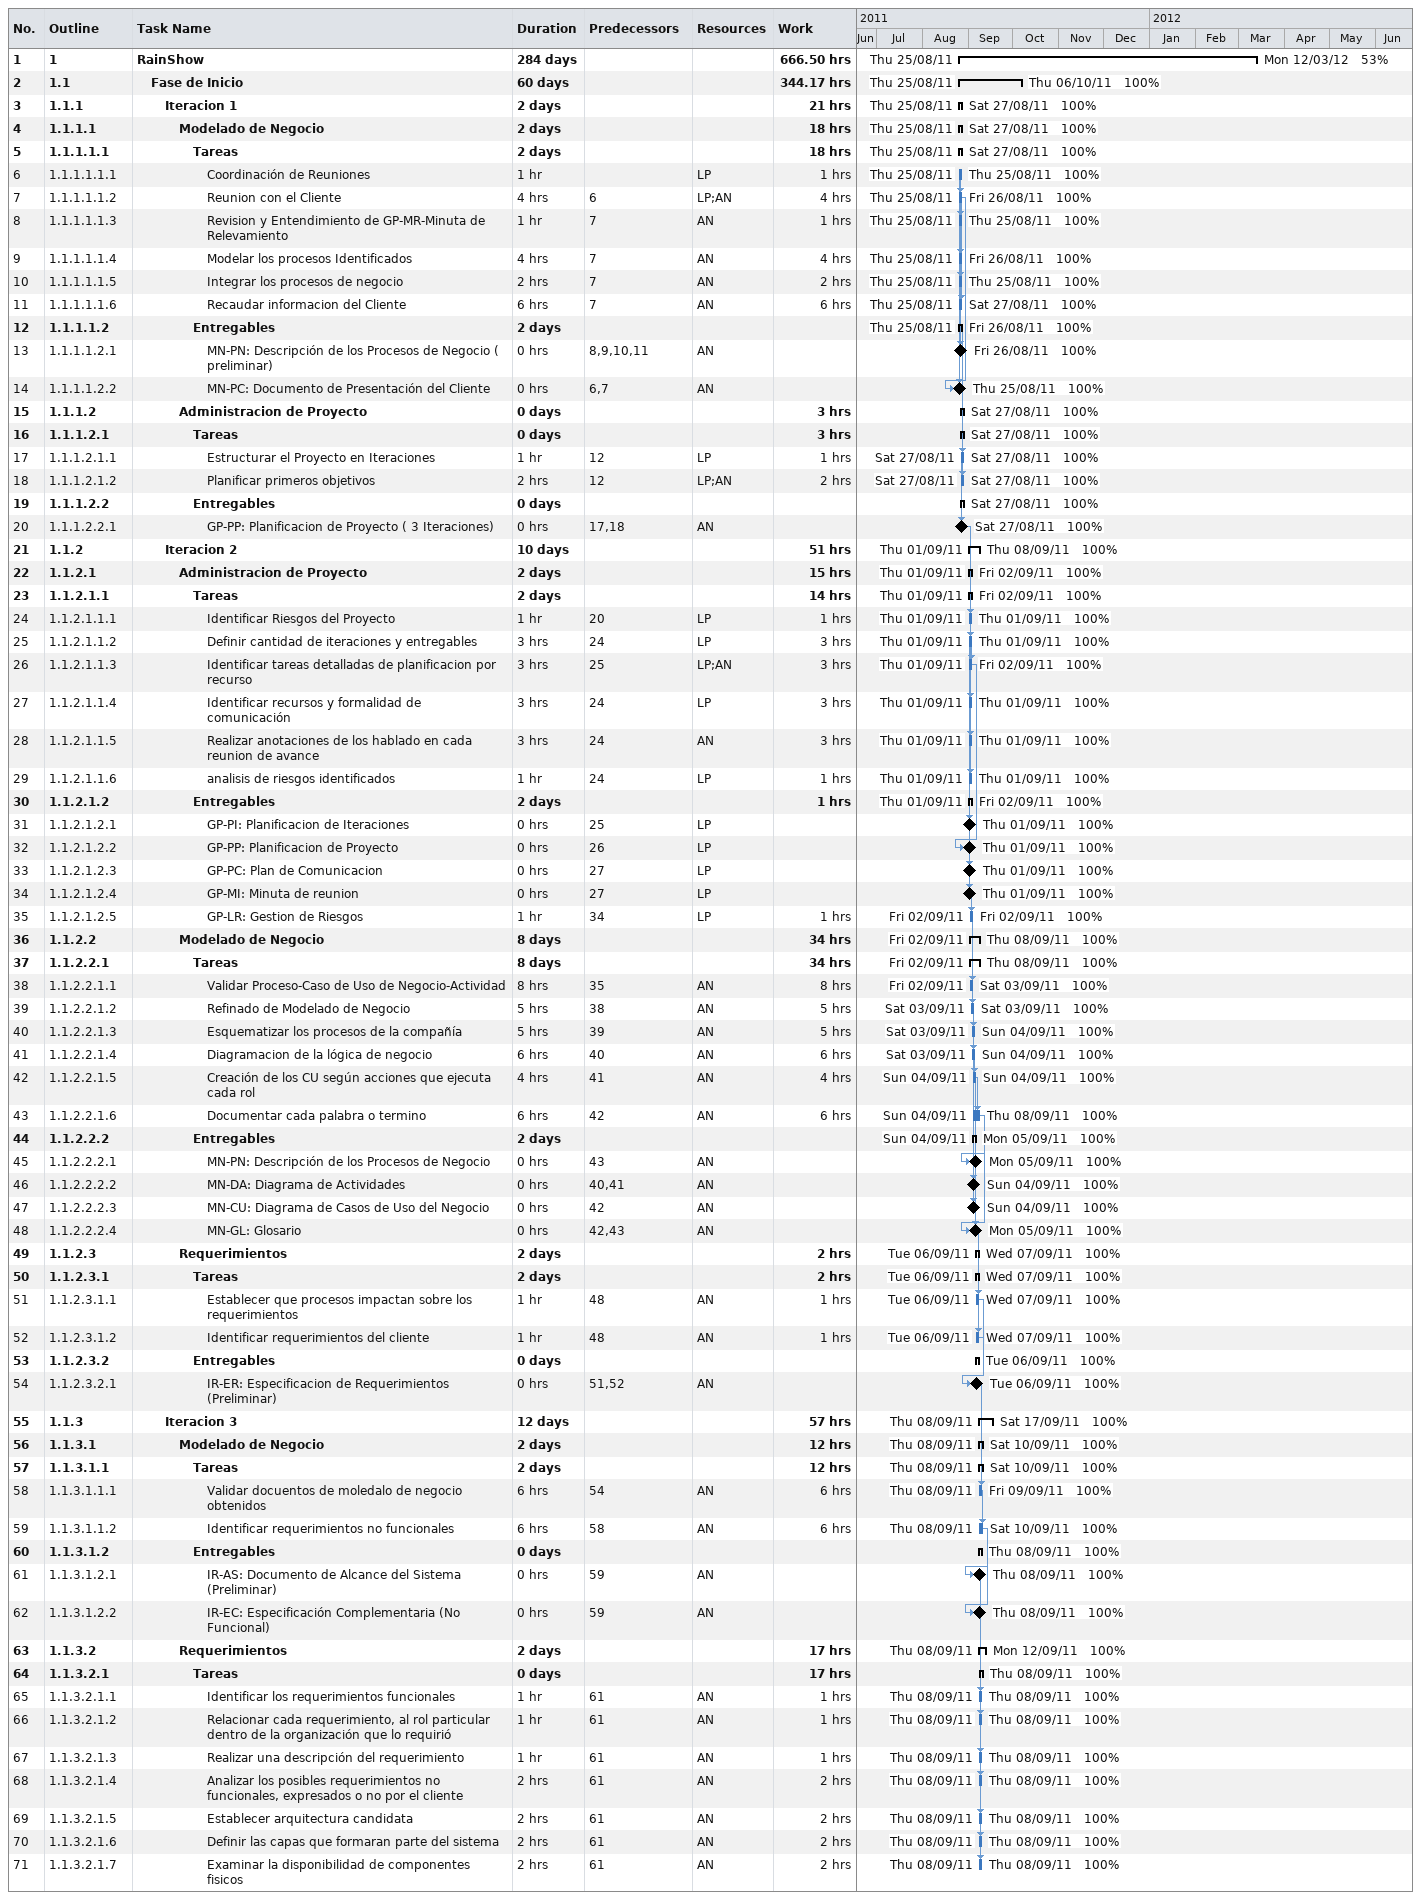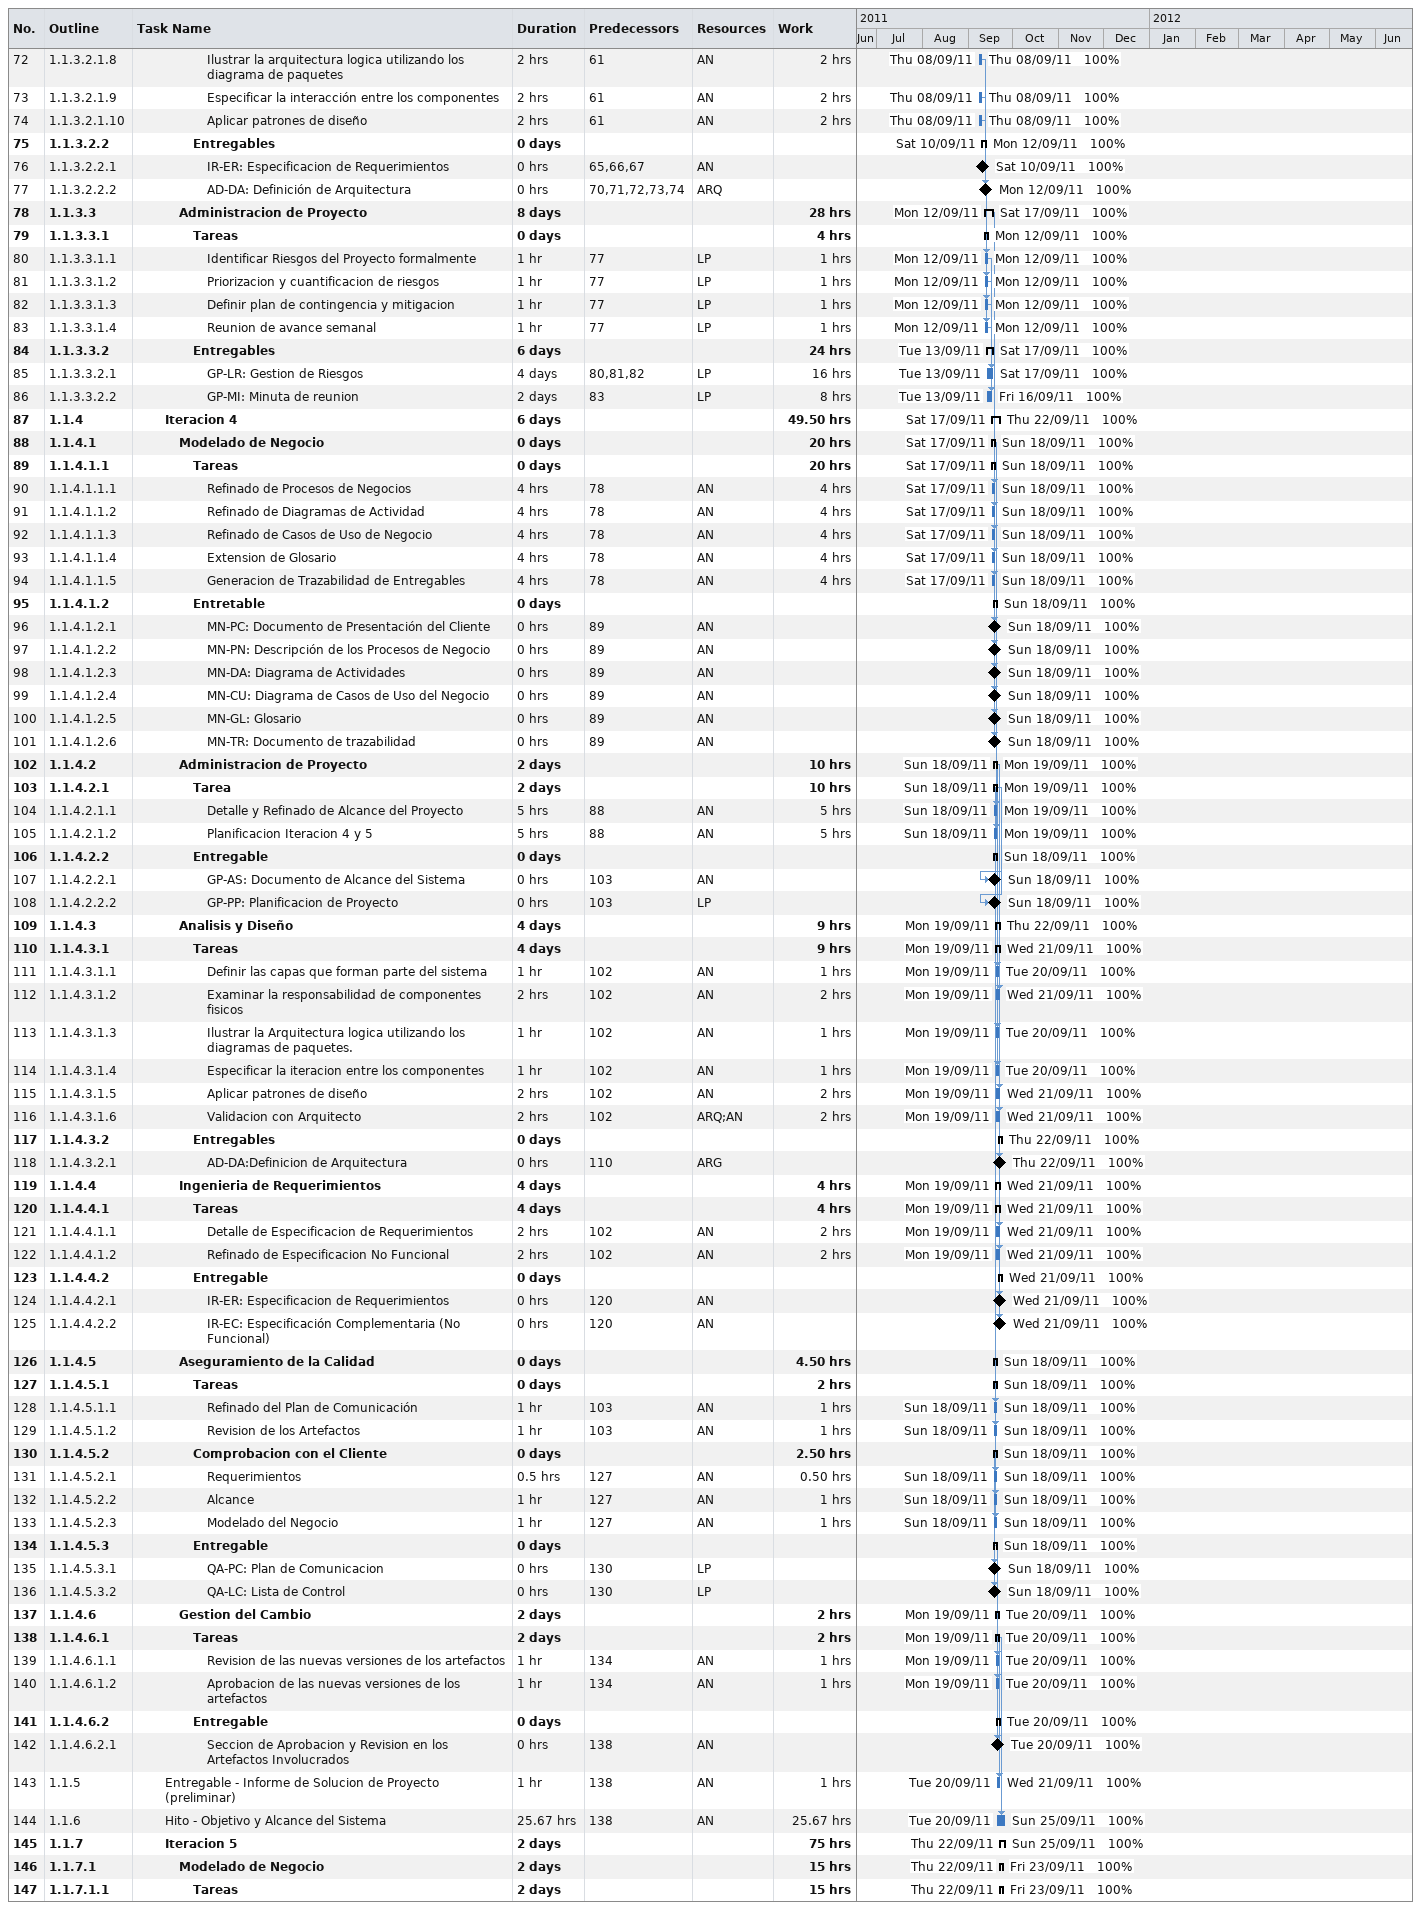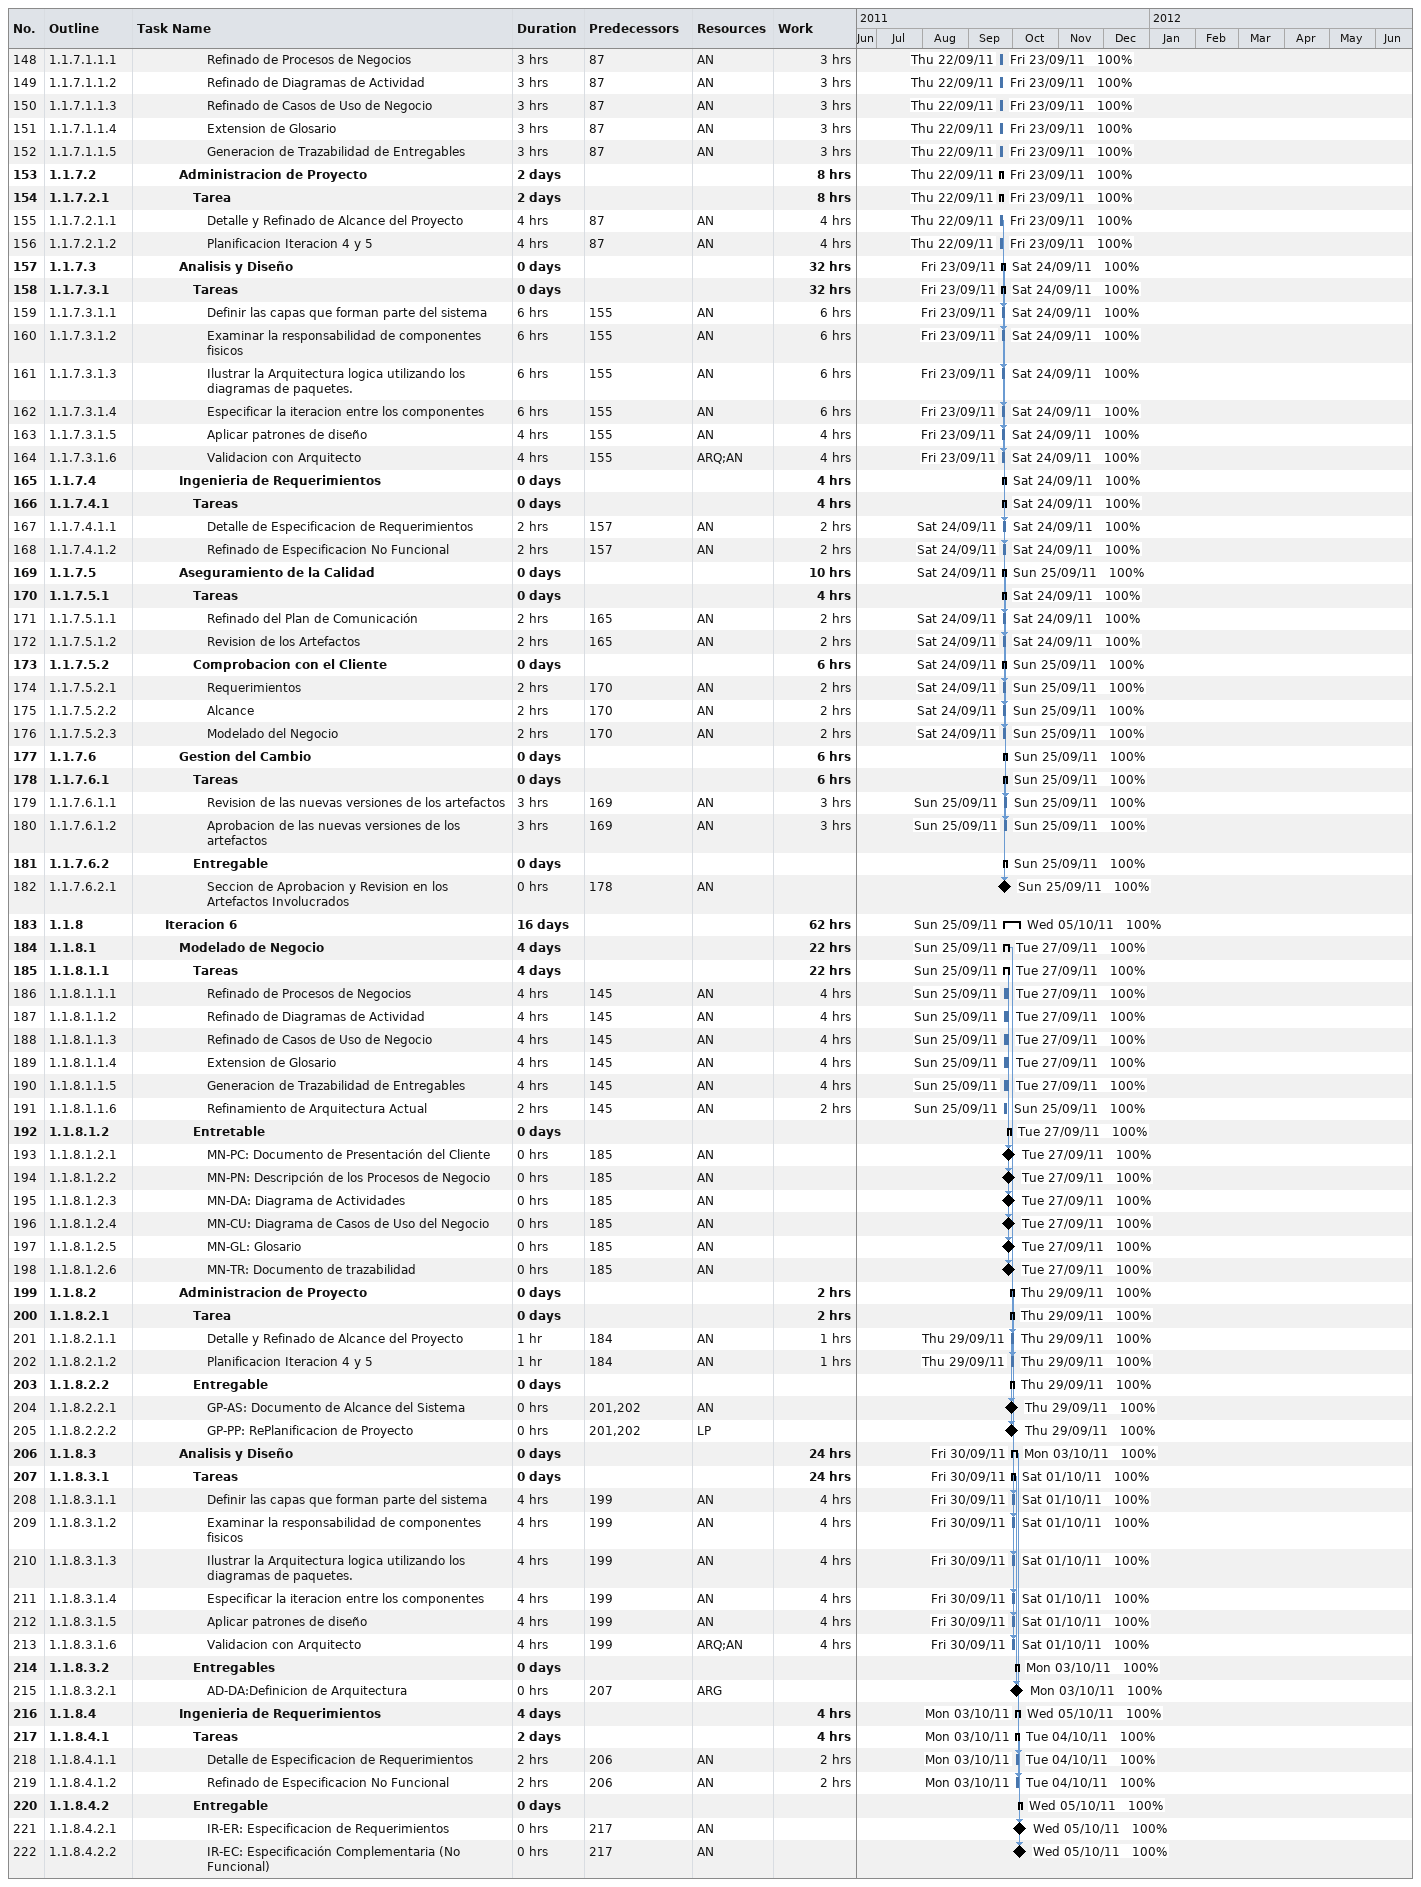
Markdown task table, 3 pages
| ID | WBS | Task | Duration | Start | Finish | Predecessors | Resources | % complete | Work (h) |
|---|---|---|---|---|---|---|---|---|---|
| 1 | 1 | **RainShow** | 284d | 2011-08-25 | 2012-03-12 |  |  | 53 | 666.50 |
| 2 | 1.1 | **Fase de Inicio** | 60d | 2011-08-25 | 2011-10-06 |  |  | 100 | 344.17 |
| 3 | 1.1.1 | **Iteracion 1** | 2d | 2011-08-25 | 2011-08-27 |  |  | 100 | 21 |
| 4 | 1.1.1.1 | **Modelado de Negocio** | 2d | 2011-08-25 | 2011-08-27 |  |  | 100 | 18 |
| 5 | 1.1.1.1.1 | **Tareas** | 2d | 2011-08-25 | 2011-08-27 |  |  | 100 | 18 |
| 6 | 1.1.1.1.1.1 | Coordinación de Reuniones | 1h | 2011-08-25 | 2011-08-25 |  | LP | 100 | 1 |
| 7 | 1.1.1.1.1.2 | Reunion con el Cliente | 4h | 2011-08-25 | 2011-08-26 | 6 | LP;AN | 100 | 4 |
| 8 | 1.1.1.1.1.3 | Revision y Entendimiento de GP-MR-Minuta de Relevamiento | 1h | 2011-08-25 | 2011-08-25 | 7 | AN | 100 | 1 |
| 9 | 1.1.1.1.1.4 | Modelar los procesos Identificados | 4h | 2011-08-25 | 2011-08-26 | 7 | AN | 100 | 4 |
| 10 | 1.1.1.1.1.5 | Integrar los procesos de negocio | 2h | 2011-08-25 | 2011-08-25 | 7 | AN | 100 | 2 |
| 11 | 1.1.1.1.1.6 | Recaudar informacion del Cliente | 6h | 2011-08-25 | 2011-08-27 | 7 | AN | 100 | 6 |
| 12 | 1.1.1.1.2 | **Entregables** | 2d | 2011-08-25 | 2011-08-26 |  |  | 100 |  |
| 13 | 1.1.1.1.2.1 | MN-PN: Descripción de los Procesos de Negocio ( preliminar) | 0h | 2011-08-26 | 2011-08-26 | 8, 9, 10, 11 | AN | 100 |  |
| 14 | 1.1.1.1.2.2 | MN-PC: Documento de Presentación del Cliente | 0h | 2011-08-25 | 2011-08-25 | 6, 7 | AN | 100 |  |
| 15 | 1.1.1.2 | **Administracion de Proyecto** | 0d | 2011-08-27 | 2011-08-27 |  |  | 100 | 3 |
| 16 | 1.1.1.2.1 | **Tareas** | 0d | 2011-08-27 | 2011-08-27 |  |  | 100 | 3 |
| 17 | 1.1.1.2.1.1 | Estructurar el Proyecto en Iteraciones | 1h | 2011-08-27 | 2011-08-27 | 12 | LP | 100 | 1 |
| 18 | 1.1.1.2.1.2 | Planificar primeros objetivos | 2h | 2011-08-27 | 2011-08-27 | 12 | LP;AN | 100 | 2 |
| 19 | 1.1.1.2.2 | **Entregables** | 0d | 2011-08-27 | 2011-08-27 |  |  | 100 |  |
| 20 | 1.1.1.2.2.1 | GP-PP: Planificacion de Proyecto ( 3 Iteraciones) | 0h | 2011-08-27 | 2011-08-27 | 17, 18 | AN | 100 |  |
| 21 | 1.1.2 | **Iteracion 2** | 10d | 2011-09-01 | 2011-09-08 |  |  | 100 | 51 |
| 22 | 1.1.2.1 | **Administracion de Proyecto** | 2d | 2011-09-01 | 2011-09-02 |  |  | 100 | 15 |
| 23 | 1.1.2.1.1 | **Tareas** | 2d | 2011-09-01 | 2011-09-02 |  |  | 100 | 14 |
| 24 | 1.1.2.1.1.1 | Identificar Riesgos del Proyecto | 1h | 2011-09-01 | 2011-09-01 | 20 | LP | 100 | 1 |
| 25 | 1.1.2.1.1.2 | Definir cantidad de iteraciones y entregables | 3h | 2011-09-01 | 2011-09-01 | 24 | LP | 100 | 3 |
| 26 | 1.1.2.1.1.3 | Identificar tareas detalladas de planificacion por recurso | 3h | 2011-09-01 | 2011-09-02 | 25 | LP;AN | 100 | 3 |
| 27 | 1.1.2.1.1.4 | Identificar recursos y formalidad de comunicación | 3h | 2011-09-01 | 2011-09-01 | 24 | LP | 100 | 3 |
| 28 | 1.1.2.1.1.5 | Realizar anotaciones de los hablado en cada reunion de avance | 3h | 2011-09-01 | 2011-09-01 | 24 | AN | 100 | 3 |
| 29 | 1.1.2.1.1.6 | analisis de riesgos identificados | 1h | 2011-09-01 | 2011-09-01 | 24 | LP | 100 | 1 |
| 30 | 1.1.2.1.2 | **Entregables** | 2d | 2011-09-01 | 2011-09-02 |  |  | 100 | 1 |
| 31 | 1.1.2.1.2.1 | GP-PI: Planificacion de Iteraciones | 0h | 2011-09-01 | 2011-09-01 | 25 | LP | 100 |  |
| 32 | 1.1.2.1.2.2 | GP-PP: Planificacion de Proyecto | 0h | 2011-09-01 | 2011-09-01 | 26 | LP | 100 |  |
| 33 | 1.1.2.1.2.3 | GP-PC: Plan de Comunicacion | 0h | 2011-09-01 | 2011-09-01 | 27 | LP | 100 |  |
| 34 | 1.1.2.1.2.4 | GP-MI: Minuta de reunion | 0h | 2011-09-01 | 2011-09-01 | 27 | LP | 100 |  |
| 35 | 1.1.2.1.2.5 | GP-LR: Gestion de Riesgos | 1h | 2011-09-02 | 2011-09-02 | 34 | LP | 100 | 1 |
| 36 | 1.1.2.2 | **Modelado de Negocio** | 8d | 2011-09-02 | 2011-09-08 |  |  | 100 | 34 |
| 37 | 1.1.2.2.1 | **Tareas** | 8d | 2011-09-02 | 2011-09-08 |  |  | 100 | 34 |
| 38 | 1.1.2.2.1.1 | Validar Proceso-Caso de Uso de Negocio-Actividad | 8h | 2011-09-02 | 2011-09-03 | 35 | AN | 100 | 8 |
| 39 | 1.1.2.2.1.2 | Refinado de Modelado de Negocio | 5h | 2011-09-03 | 2011-09-03 | 38 | AN | 100 | 5 |
| 40 | 1.1.2.2.1.3 | Esquematizar los procesos de la compañía | 5h | 2011-09-03 | 2011-09-04 | 39 | AN | 100 | 5 |
| 41 | 1.1.2.2.1.4 | Diagramacion de la lógica de negocio | 6h | 2011-09-03 | 2011-09-04 | 40 | AN | 100 | 6 |
| 42 | 1.1.2.2.1.5 | Creación de los CU según acciones que ejecuta cada rol | 4h | 2011-09-04 | 2011-09-04 | 41 | AN | 100 | 4 |
| 43 | 1.1.2.2.1.6 | Documentar cada palabra o termino | 6h | 2011-09-04 | 2011-09-08 | 42 | AN | 100 | 6 |
| 44 | 1.1.2.2.2 | **Entregables** | 2d | 2011-09-04 | 2011-09-05 |  |  | 100 |  |
| 45 | 1.1.2.2.2.1 | MN-PN: Descripción de los Procesos de Negocio | 0h | 2011-09-05 | 2011-09-05 | 43 | AN | 100 |  |
| 46 | 1.1.2.2.2.2 | MN-DA: Diagrama de Actividades | 0h | 2011-09-04 | 2011-09-04 | 40, 41 | AN | 100 |  |
| 47 | 1.1.2.2.2.3 | MN-CU: Diagrama de Casos de Uso del Negocio | 0h | 2011-09-04 | 2011-09-04 | 42 | AN | 100 |  |
| 48 | 1.1.2.2.2.4 | MN-GL: Glosario | 0h | 2011-09-05 | 2011-09-05 | 42, 43 | AN | 100 |  |
| 49 | 1.1.2.3 | **Requerimientos** | 2d | 2011-09-06 | 2011-09-07 |  |  | 100 | 2 |
| 50 | 1.1.2.3.1 | **Tareas** | 2d | 2011-09-06 | 2011-09-07 |  |  | 100 | 2 |
| 51 | 1.1.2.3.1.1 | Establecer que procesos impactan sobre los requerimientos | 1h | 2011-09-06 | 2011-09-07 | 48 | AN | 100 | 1 |
| 52 | 1.1.2.3.1.2 | Identificar requerimientos del cliente | 1h | 2011-09-06 | 2011-09-07 | 48 | AN | 100 | 1 |
| 53 | 1.1.2.3.2 | **Entregables** | 0d | 2011-09-06 | 2011-09-06 |  |  | 100 |  |
| 54 | 1.1.2.3.2.1 | IR-ER: Especificacion de Requerimientos (Preliminar) | 0h | 2011-09-06 | 2011-09-06 | 51, 52 | AN | 100 |  |
| 55 | 1.1.3 | **Iteracion 3** | 12d | 2011-09-08 | 2011-09-17 |  |  | 100 | 57 |
| 56 | 1.1.3.1 | **Modelado de Negocio** | 2d | 2011-09-08 | 2011-09-10 |  |  | 100 | 12 |
| 57 | 1.1.3.1.1 | **Tareas** | 2d | 2011-09-08 | 2011-09-10 |  |  | 100 | 12 |
| 58 | 1.1.3.1.1.1 | Validar docuentos de moledalo de negocio obtenidos | 6h | 2011-09-08 | 2011-09-09 | 54 | AN | 100 | 6 |
| 59 | 1.1.3.1.1.2 | Identificar requerimientos no funcionales | 6h | 2011-09-08 | 2011-09-10 | 58 | AN | 100 | 6 |
| 60 | 1.1.3.1.2 | **Entregables** | 0d | 2011-09-08 | 2011-09-08 |  |  | 100 |  |
| 61 | 1.1.3.1.2.1 | IR-AS: Documento de Alcance del Sistema (Preliminar) | 0h | 2011-09-08 | 2011-09-08 | 59 | AN | 100 |  |
| 62 | 1.1.3.1.2.2 | IR-EC: Especificación Complementaria (No Funcional) | 0h | 2011-09-08 | 2011-09-08 | 59 | AN | 100 |  |
| 63 | 1.1.3.2 | **Requerimientos** | 2d | 2011-09-08 | 2011-09-12 |  |  | 100 | 17 |
| 64 | 1.1.3.2.1 | **Tareas** | 0d | 2011-09-08 | 2011-09-08 |  |  | 100 | 17 |
| 65 | 1.1.3.2.1.1 | Identificar los requerimientos funcionales | 1h | 2011-09-08 | 2011-09-08 | 61 | AN | 100 | 1 |
| 66 | 1.1.3.2.1.2 | Relacionar cada requerimiento, al rol particular dentro de la organización que lo requirió | 1h | 2011-09-08 | 2011-09-08 | 61 | AN | 100 | 1 |
| 67 | 1.1.3.2.1.3 | Realizar una descripción del requerimiento | 1h | 2011-09-08 | 2011-09-08 | 61 | AN | 100 | 1 |
| 68 | 1.1.3.2.1.4 | Analizar los posibles requerimientos no funcionales, expresados o no por el cliente | 2h | 2011-09-08 | 2011-09-08 | 61 | AN | 100 | 2 |
| 69 | 1.1.3.2.1.5 | Establecer arquitectura candidata | 2h | 2011-09-08 | 2011-09-08 | 61 | AN | 100 | 2 |
| 70 | 1.1.3.2.1.6 | Definir las capas que formaran parte del sistema | 2h | 2011-09-08 | 2011-09-08 | 61 | AN | 100 | 2 |
| 71 | 1.1.3.2.1.7 | Examinar la disponibilidad de componentes fisicos | 2h | 2011-09-08 | 2011-09-08 | 61 | AN | 100 | 2 |
| 72 | 1.1.3.2.1.8 | Ilustrar la arquitectura logica utilizando los diagrama de paquetes | 2h | 2011-09-08 | 2011-09-08 | 61 | AN | 100 | 2 |
| 73 | 1.1.3.2.1.9 | Especificar la interacción entre los componentes | 2h | 2011-09-08 | 2011-09-08 | 61 | AN | 100 | 2 |
| 74 | 1.1.3.2.1.10 | Aplicar patrones de diseño | 2h | 2011-09-08 | 2011-09-08 | 61 | AN | 100 | 2 |
| 75 | 1.1.3.2.2 | **Entregables** | 0d | 2011-09-10 | 2011-09-12 |  |  | 100 |  |
| 76 | 1.1.3.2.2.1 | IR-ER: Especificacion de Requerimientos | 0h | 2011-09-10 | 2011-09-10 | 65, 66, 67 | AN | 100 |  |
| 77 | 1.1.3.2.2.2 | AD-DA: Definición de Arquitectura | 0h | 2011-09-12 | 2011-09-12 | 70, 71, 72, 73, 74 | ARQ | 100 |  |
| 78 | 1.1.3.3 | **Administracion de Proyecto** | 8d | 2011-09-12 | 2011-09-17 |  |  | 100 | 28 |
| 79 | 1.1.3.3.1 | **Tareas** | 0d | 2011-09-12 | 2011-09-12 |  |  | 100 | 4 |
| 80 | 1.1.3.3.1.1 | Identificar Riesgos del Proyecto formalmente | 1h | 2011-09-12 | 2011-09-12 | 77 | LP | 100 | 1 |
| 81 | 1.1.3.3.1.2 | Priorizacion y cuantificacion de riesgos | 1h | 2011-09-12 | 2011-09-12 | 77 | LP | 100 | 1 |
| 82 | 1.1.3.3.1.3 | Definir plan de contingencia y mitigacion | 1h | 2011-09-12 | 2011-09-12 | 77 | LP | 100 | 1 |
| 83 | 1.1.3.3.1.4 | Reunion de avance semanal | 1h | 2011-09-12 | 2011-09-12 | 77 | LP | 100 | 1 |
| 84 | 1.1.3.3.2 | **Entregables** | 6d | 2011-09-13 | 2011-09-17 |  |  | 100 | 24 |
| 85 | 1.1.3.3.2.1 | GP-LR: Gestion de Riesgos | 4d | 2011-09-13 | 2011-09-17 | 80, 81, 82 | LP | 100 | 16 |
| 86 | 1.1.3.3.2.2 | GP-MI: Minuta de reunion | 2d | 2011-09-13 | 2011-09-16 | 83 | LP | 100 | 8 |
| 87 | 1.1.4 | **Iteracion 4** | 6d | 2011-09-17 | 2011-09-22 |  |  | 100 | 49.50 |
| 88 | 1.1.4.1 | **Modelado de Negocio** | 0d | 2011-09-17 | 2011-09-18 |  |  | 100 | 20 |
| 89 | 1.1.4.1.1 | **Tareas** | 0d | 2011-09-17 | 2011-09-18 |  |  | 100 | 20 |
| 90 | 1.1.4.1.1.1 | Refinado de Procesos de Negocios | 4h | 2011-09-17 | 2011-09-18 | 78 | AN | 100 | 4 |
| 91 | 1.1.4.1.1.2 | Refinado de Diagramas de Actividad | 4h | 2011-09-17 | 2011-09-18 | 78 | AN | 100 | 4 |
| 92 | 1.1.4.1.1.3 | Refinado de Casos de Uso de Negocio | 4h | 2011-09-17 | 2011-09-18 | 78 | AN | 100 | 4 |
| 93 | 1.1.4.1.1.4 | Extension de Glosario | 4h | 2011-09-17 | 2011-09-18 | 78 | AN | 100 | 4 |
| 94 | 1.1.4.1.1.5 | Generacion de Trazabilidad de Entregables | 4h | 2011-09-17 | 2011-09-18 | 78 | AN | 100 | 4 |
| 95 | 1.1.4.1.2 | **Entretable** | 0d | 2011-09-18 | 2011-09-18 |  |  | 100 |  |
| 96 | 1.1.4.1.2.1 | MN-PC: Documento de Presentación del Cliente | 0h | 2011-09-18 | 2011-09-18 | 89 | AN | 100 |  |
| 97 | 1.1.4.1.2.2 | MN-PN: Descripción de los Procesos de Negocio | 0h | 2011-09-18 | 2011-09-18 | 89 | AN | 100 |  |
| 98 | 1.1.4.1.2.3 | MN-DA: Diagrama de Actividades | 0h | 2011-09-18 | 2011-09-18 | 89 | AN | 100 |  |
| 99 | 1.1.4.1.2.4 | MN-CU: Diagrama de Casos de Uso del Negocio | 0h | 2011-09-18 | 2011-09-18 | 89 | AN | 100 |  |
| 100 | 1.1.4.1.2.5 | MN-GL: Glosario | 0h | 2011-09-18 | 2011-09-18 | 89 | AN | 100 |  |
| 101 | 1.1.4.1.2.6 | MN-TR: Documento de trazabilidad | 0h | 2011-09-18 | 2011-09-18 | 89 | AN | 100 |  |
| 102 | 1.1.4.2 | **Administracion de Proyecto** | 2d | 2011-09-18 | 2011-09-19 |  |  | 100 | 10 |
| 103 | 1.1.4.2.1 | **Tarea** | 2d | 2011-09-18 | 2011-09-19 |  |  | 100 | 10 |
| 104 | 1.1.4.2.1.1 | Detalle y Refinado de Alcance del Proyecto | 5h | 2011-09-18 | 2011-09-19 | 88 | AN | 100 | 5 |
| 105 | 1.1.4.2.1.2 | Planificacion Iteracion 4 y 5 | 5h | 2011-09-18 | 2011-09-19 | 88 | AN | 100 | 5 |
| 106 | 1.1.4.2.2 | **Entregable** | 0d | 2011-09-18 | 2011-09-18 |  |  | 100 |  |
| 107 | 1.1.4.2.2.1 | GP-AS: Documento de Alcance del Sistema | 0h | 2011-09-18 | 2011-09-18 | 103 | AN | 100 |  |
| 108 | 1.1.4.2.2.2 | GP-PP: Planificacion de Proyecto | 0h | 2011-09-18 | 2011-09-18 | 103 | LP | 100 |  |
| 109 | 1.1.4.3 | **Analisis y Diseño** | 4d | 2011-09-19 | 2011-09-22 |  |  | 100 | 9 |
| 110 | 1.1.4.3.1 | **Tareas** | 4d | 2011-09-19 | 2011-09-21 |  |  | 100 | 9 |
| 111 | 1.1.4.3.1.1 | Definir las capas que forman parte del sistema | 1h | 2011-09-19 | 2011-09-20 | 102 | AN | 100 | 1 |
| 112 | 1.1.4.3.1.2 | Examinar la responsabilidad de componentes fisicos | 2h | 2011-09-19 | 2011-09-21 | 102 | AN | 100 | 2 |
| 113 | 1.1.4.3.1.3 | Ilustrar la Arquitectura logica utilizando los diagramas de paquetes. | 1h | 2011-09-19 | 2011-09-20 | 102 | AN | 100 | 1 |
| 114 | 1.1.4.3.1.4 | Especificar la iteracion entre los componentes | 1h | 2011-09-19 | 2011-09-20 | 102 | AN | 100 | 1 |
| 115 | 1.1.4.3.1.5 | Aplicar patrones de diseño | 2h | 2011-09-19 | 2011-09-21 | 102 | AN | 100 | 2 |
| 116 | 1.1.4.3.1.6 | Validacion con Arquitecto | 2h | 2011-09-19 | 2011-09-21 | 102 | ARQ;AN | 100 | 2 |
| 117 | 1.1.4.3.2 | **Entregables** | 0d | 2011-09-22 | 2011-09-22 |  |  | 100 |  |
| 118 | 1.1.4.3.2.1 | AD-DA:Definicion de Arquitectura | 0h | 2011-09-22 | 2011-09-22 | 110 | ARG | 100 |  |
| 119 | 1.1.4.4 | **Ingenieria de Requerimientos** | 4d | 2011-09-19 | 2011-09-21 |  |  | 100 | 4 |
| 120 | 1.1.4.4.1 | **Tareas** | 4d | 2011-09-19 | 2011-09-21 |  |  | 100 | 4 |
| 121 | 1.1.4.4.1.1 | Detalle de Especificacion de Requerimientos | 2h | 2011-09-19 | 2011-09-21 | 102 | AN | 100 | 2 |
| 122 | 1.1.4.4.1.2 | Refinado de Especificacion No Funcional | 2h | 2011-09-19 | 2011-09-21 | 102 | AN | 100 | 2 |
| 123 | 1.1.4.4.2 | **Entregable** | 0d | 2011-09-21 | 2011-09-21 |  |  | 100 |  |
| 124 | 1.1.4.4.2.1 | IR-ER: Especificacion de Requerimientos | 0h | 2011-09-21 | 2011-09-21 | 120 | AN | 100 |  |
| 125 | 1.1.4.4.2.2 | IR-EC: Especificación Complementaria (No Funcional) | 0h | 2011-09-21 | 2011-09-21 | 120 | AN | 100 |  |
| 126 | 1.1.4.5 | **Aseguramiento de la Calidad** | 0d | 2011-09-18 | 2011-09-18 |  |  | 100 | 4.50 |
| 127 | 1.1.4.5.1 | **Tareas** | 0d | 2011-09-18 | 2011-09-18 |  |  | 100 | 2 |
| 128 | 1.1.4.5.1.1 | Refinado del Plan de Comunicación | 1h | 2011-09-18 | 2011-09-18 | 103 | AN | 100 | 1 |
| 129 | 1.1.4.5.1.2 | Revision de los Artefactos | 1h | 2011-09-18 | 2011-09-18 | 103 | AN | 100 | 1 |
| 130 | 1.1.4.5.2 | **Comprobacion con el Cliente** | 0d | 2011-09-18 | 2011-09-18 |  |  | 100 | 2.50 |
| 131 | 1.1.4.5.2.1 | Requerimientos | 0.5h | 2011-09-18 | 2011-09-18 | 127 | AN | 100 | 0.50 |
| 132 | 1.1.4.5.2.2 | Alcance | 1h | 2011-09-18 | 2011-09-18 | 127 | AN | 100 | 1 |
| 133 | 1.1.4.5.2.3 | Modelado del Negocio | 1h | 2011-09-18 | 2011-09-18 | 127 | AN | 100 | 1 |
| 134 | 1.1.4.5.3 | **Entregable** | 0d | 2011-09-18 | 2011-09-18 |  |  | 100 |  |
| 135 | 1.1.4.5.3.1 | QA-PC: Plan de Comunicacion | 0h | 2011-09-18 | 2011-09-18 | 130 | LP | 100 |  |
| 136 | 1.1.4.5.3.2 | QA-LC: Lista de Control | 0h | 2011-09-18 | 2011-09-18 | 130 | LP | 100 |  |
| 137 | 1.1.4.6 | **Gestion del Cambio** | 2d | 2011-09-19 | 2011-09-20 |  |  | 100 | 2 |
| 138 | 1.1.4.6.1 | **Tareas** | 2d | 2011-09-19 | 2011-09-20 |  |  | 100 | 2 |
| 139 | 1.1.4.6.1.1 | Revision de las nuevas versiones de los artefactos | 1h | 2011-09-19 | 2011-09-20 | 134 | AN | 100 | 1 |
| 140 | 1.1.4.6.1.2 | Aprobacion de las nuevas versiones de los artefactos | 1h | 2011-09-19 | 2011-09-20 | 134 | AN | 100 | 1 |
| 141 | 1.1.4.6.2 | **Entregable** | 0d | 2011-09-20 | 2011-09-20 |  |  | 100 |  |
| 142 | 1.1.4.6.2.1 | Seccion de Aprobacion y Revision en los Artefactos Involucrados | 0h | 2011-09-20 | 2011-09-20 | 138 | AN | 100 |  |
| 143 | 1.1.5 | Entregable - Informe de Solucion de Proyecto (preliminar) | 1h | 2011-09-20 | 2011-09-21 | 138 | AN | 100 | 1 |
| 144 | 1.1.6 | Hito - Objetivo y Alcance del Sistema | 25.67h | 2011-09-20 | 2011-09-25 | 138 | AN | 100 | 25.67 |
| 145 | 1.1.7 | **Iteracion 5** | 2d | 2011-09-22 | 2011-09-25 |  |  | 100 | 75 |
| 146 | 1.1.7.1 | **Modelado de Negocio** | 2d | 2011-09-22 | 2011-09-23 |  |  | 100 | 15 |
| 147 | 1.1.7.1.1 | **Tareas** | 2d | 2011-09-22 | 2011-09-23 |  |  | 100 | 15 |
| 148 | 1.1.7.1.1.1 | Refinado de Procesos de Negocios | 3h | 2011-09-22 | 2011-09-23 | 87 | AN | 100 | 3 |
| 149 | 1.1.7.1.1.2 | Refinado de Diagramas de Actividad | 3h | 2011-09-22 | 2011-09-23 | 87 | AN | 100 | 3 |
| 150 | 1.1.7.1.1.3 | Refinado de Casos de Uso de Negocio | 3h | 2011-09-22 | 2011-09-23 | 87 | AN | 100 | 3 |
| 151 | 1.1.7.1.1.4 | Extension de Glosario | 3h | 2011-09-22 | 2011-09-23 | 87 | AN | 100 | 3 |
| 152 | 1.1.7.1.1.5 | Generacion de Trazabilidad de Entregables | 3h | 2011-09-22 | 2011-09-23 | 87 | AN | 100 | 3 |
| 153 | 1.1.7.2 | **Administracion de Proyecto** | 2d | 2011-09-22 | 2011-09-23 |  |  | 100 | 8 |
| 154 | 1.1.7.2.1 | **Tarea** | 2d | 2011-09-22 | 2011-09-23 |  |  | 100 | 8 |
| 155 | 1.1.7.2.1.1 | Detalle y Refinado de Alcance del Proyecto | 4h | 2011-09-22 | 2011-09-23 | 87 | AN | 100 | 4 |
| 156 | 1.1.7.2.1.2 | Planificacion Iteracion 4 y 5 | 4h | 2011-09-22 | 2011-09-23 | 87 | AN | 100 | 4 |
| 157 | 1.1.7.3 | **Analisis y Diseño** | 0d | 2011-09-23 | 2011-09-24 |  |  | 100 | 32 |
| 158 | 1.1.7.3.1 | **Tareas** | 0d | 2011-09-23 | 2011-09-24 |  |  | 100 | 32 |
| 159 | 1.1.7.3.1.1 | Definir las capas que forman parte del sistema | 6h | 2011-09-23 | 2011-09-24 | 155 | AN | 100 | 6 |
| 160 | 1.1.7.3.1.2 | Examinar la responsabilidad de componentes fisicos | 6h | 2011-09-23 | 2011-09-24 | 155 | AN | 100 | 6 |
| 161 | 1.1.7.3.1.3 | Ilustrar la Arquitectura logica utilizando los diagramas de paquetes. | 6h | 2011-09-23 | 2011-09-24 | 155 | AN | 100 | 6 |
| 162 | 1.1.7.3.1.4 | Especificar la iteracion entre los componentes | 6h | 2011-09-23 | 2011-09-24 | 155 | AN | 100 | 6 |
| 163 | 1.1.7.3.1.5 | Aplicar patrones de diseño | 4h | 2011-09-23 | 2011-09-24 | 155 | AN | 100 | 4 |
| 164 | 1.1.7.3.1.6 | Validacion con Arquitecto | 4h | 2011-09-23 | 2011-09-24 | 155 | ARQ;AN | 100 | 4 |
| 165 | 1.1.7.4 | **Ingenieria de Requerimientos** | 0d | 2011-09-24 | 2011-09-24 |  |  | 100 | 4 |
| 166 | 1.1.7.4.1 | **Tareas** | 0d | 2011-09-24 | 2011-09-24 |  |  | 100 | 4 |
| 167 | 1.1.7.4.1.1 | Detalle de Especificacion de Requerimientos | 2h | 2011-09-24 | 2011-09-24 | 157 | AN | 100 | 2 |
| 168 | 1.1.7.4.1.2 | Refinado de Especificacion No Funcional | 2h | 2011-09-24 | 2011-09-24 | 157 | AN | 100 | 2 |
| 169 | 1.1.7.5 | **Aseguramiento de la Calidad** | 0d | 2011-09-24 | 2011-09-25 |  |  | 100 | 10 |
| 170 | 1.1.7.5.1 | **Tareas** | 0d | 2011-09-24 | 2011-09-24 |  |  | 100 | 4 |
| 171 | 1.1.7.5.1.1 | Refinado del Plan de Comunicación | 2h | 2011-09-24 | 2011-09-24 | 165 | AN | 100 | 2 |
| 172 | 1.1.7.5.1.2 | Revision de los Artefactos | 2h | 2011-09-24 | 2011-09-24 | 165 | AN | 100 | 2 |
| 173 | 1.1.7.5.2 | **Comprobacion con el Cliente** | 0d | 2011-09-24 | 2011-09-25 |  |  | 100 | 6 |
| 174 | 1.1.7.5.2.1 | Requerimientos | 2h | 2011-09-24 | 2011-09-25 | 170 | AN | 100 | 2 |
| 175 | 1.1.7.5.2.2 | Alcance | 2h | 2011-09-24 | 2011-09-25 | 170 | AN | 100 | 2 |
| 176 | 1.1.7.5.2.3 | Modelado del Negocio | 2h | 2011-09-24 | 2011-09-25 | 170 | AN | 100 | 2 |
| 177 | 1.1.7.6 | **Gestion del Cambio** | 0d | 2011-09-25 | 2011-09-25 |  |  | 100 | 6 |
| 178 | 1.1.7.6.1 | **Tareas** | 0d | 2011-09-25 | 2011-09-25 |  |  | 100 | 6 |
| 179 | 1.1.7.6.1.1 | Revision de las nuevas versiones de los artefactos | 3h | 2011-09-25 | 2011-09-25 | 169 | AN | 100 | 3 |
| 180 | 1.1.7.6.1.2 | Aprobacion de las nuevas versiones de los artefactos | 3h | 2011-09-25 | 2011-09-25 | 169 | AN | 100 | 3 |
| 181 | 1.1.7.6.2 | **Entregable** | 0d | 2011-09-25 | 2011-09-25 |  |  | 100 |  |
| 182 | 1.1.7.6.2.1 | Seccion de Aprobacion y Revision en los Artefactos Involucrados | 0h | 2011-09-25 | 2011-09-25 | 178 | AN | 100 |  |
| 183 | 1.1.8 | **Iteracion 6** | 16d | 2011-09-25 | 2011-10-05 |  |  | 100 | 62 |
| 184 | 1.1.8.1 | **Modelado de Negocio** | 4d | 2011-09-25 | 2011-09-27 |  |  | 100 | 22 |
| 185 | 1.1.8.1.1 | **Tareas** | 4d | 2011-09-25 | 2011-09-27 |  |  | 100 | 22 |
| 186 | 1.1.8.1.1.1 | Refinado de Procesos de Negocios | 4h | 2011-09-25 | 2011-09-27 | 145 | AN | 100 | 4 |
| 187 | 1.1.8.1.1.2 | Refinado de Diagramas de Actividad | 4h | 2011-09-25 | 2011-09-27 | 145 | AN | 100 | 4 |
| 188 | 1.1.8.1.1.3 | Refinado de Casos de Uso de Negocio | 4h | 2011-09-25 | 2011-09-27 | 145 | AN | 100 | 4 |
| 189 | 1.1.8.1.1.4 | Extension de Glosario | 4h | 2011-09-25 | 2011-09-27 | 145 | AN | 100 | 4 |
| 190 | 1.1.8.1.1.5 | Generacion de Trazabilidad de Entregables | 4h | 2011-09-25 | 2011-09-27 | 145 | AN | 100 | 4 |
| 191 | 1.1.8.1.1.6 | Refinamiento de Arquitectura Actual | 2h | 2011-09-25 | 2011-09-25 | 145 | AN | 100 | 2 |
| 192 | 1.1.8.1.2 | **Entretable** | 0d | 2011-09-27 | 2011-09-27 |  |  | 100 |  |
| 193 | 1.1.8.1.2.1 | MN-PC: Documento de Presentación del Cliente | 0h | 2011-09-27 | 2011-09-27 | 185 | AN | 100 |  |
| 194 | 1.1.8.1.2.2 | MN-PN: Descripción de los Procesos de Negocio | 0h | 2011-09-27 | 2011-09-27 | 185 | AN | 100 |  |
| 195 | 1.1.8.1.2.3 | MN-DA: Diagrama de Actividades | 0h | 2011-09-27 | 2011-09-27 | 185 | AN | 100 |  |
| 196 | 1.1.8.1.2.4 | MN-CU: Diagrama de Casos de Uso del Negocio | 0h | 2011-09-27 | 2011-09-27 | 185 | AN | 100 |  |
| 197 | 1.1.8.1.2.5 | MN-GL: Glosario | 0h | 2011-09-27 | 2011-09-27 | 185 | AN | 100 |  |
| 198 | 1.1.8.1.2.6 | MN-TR: Documento de trazabilidad | 0h | 2011-09-27 | 2011-09-27 | 185 | AN | 100 |  |
| 199 | 1.1.8.2 | **Administracion de Proyecto** | 0d | 2011-09-29 | 2011-09-29 |  |  | 100 | 2 |
| 200 | 1.1.8.2.1 | **Tarea** | 0d | 2011-09-29 | 2011-09-29 |  |  | 100 | 2 |
| 201 | 1.1.8.2.1.1 | Detalle y Refinado de Alcance del Proyecto | 1h | 2011-09-29 | 2011-09-29 | 184 | AN | 100 | 1 |
| 202 | 1.1.8.2.1.2 | Planificacion Iteracion 4 y 5 | 1h | 2011-09-29 | 2011-09-29 | 184 | AN | 100 | 1 |
| 203 | 1.1.8.2.2 | **Entregable** | 0d | 2011-09-29 | 2011-09-29 |  |  | 100 |  |
| 204 | 1.1.8.2.2.1 | GP-AS: Documento de Alcance del Sistema | 0h | 2011-09-29 | 2011-09-29 | 201, 202 | AN | 100 |  |
| 205 | 1.1.8.2.2.2 | GP-PP: RePlanificacion de Proyecto | 0h | 2011-09-29 | 2011-09-29 | 201, 202 | LP | 100 |  |
| 206 | 1.1.8.3 | **Analisis y Diseño** | 0d | 2011-09-30 | 2011-10-03 |  |  | 100 | 24 |
| 207 | 1.1.8.3.1 | **Tareas** | 0d | 2011-09-30 | 2011-10-01 |  |  | 100 | 24 |
| 208 | 1.1.8.3.1.1 | Definir las capas que forman parte del sistema | 4h | 2011-09-30 | 2011-10-01 | 199 | AN | 100 | 4 |
| 209 | 1.1.8.3.1.2 | Examinar la responsabilidad de componentes fisicos | 4h | 2011-09-30 | 2011-10-01 | 199 | AN | 100 | 4 |
| 210 | 1.1.8.3.1.3 | Ilustrar la Arquitectura logica utilizando los diagramas de paquetes. | 4h | 2011-09-30 | 2011-10-01 | 199 | AN | 100 | 4 |
| 211 | 1.1.8.3.1.4 | Especificar la iteracion entre los componentes | 4h | 2011-09-30 | 2011-10-01 | 199 | AN | 100 | 4 |
| 212 | 1.1.8.3.1.5 | Aplicar patrones de diseño | 4h | 2011-09-30 | 2011-10-01 | 199 | AN | 100 | 4 |
| 213 | 1.1.8.3.1.6 | Validacion con Arquitecto | 4h | 2011-09-30 | 2011-10-01 | 199 | ARQ;AN | 100 | 4 |
| 214 | 1.1.8.3.2 | **Entregables** | 0d | 2011-10-03 | 2011-10-03 |  |  | 100 |  |
| 215 | 1.1.8.3.2.1 | AD-DA:Definicion de Arquitectura | 0h | 2011-10-03 | 2011-10-03 | 207 | ARG | 100 |  |
| 216 | 1.1.8.4 | **Ingenieria de Requerimientos** | 4d | 2011-10-03 | 2011-10-05 |  |  | 100 | 4 |
| 217 | 1.1.8.4.1 | **Tareas** | 2d | 2011-10-03 | 2011-10-04 |  |  | 100 | 4 |
| 218 | 1.1.8.4.1.1 | Detalle de Especificacion de Requerimientos | 2h | 2011-10-03 | 2011-10-04 | 206 | AN | 100 | 2 |
| 219 | 1.1.8.4.1.2 | Refinado de Especificacion No Funcional | 2h | 2011-10-03 | 2011-10-04 | 206 | AN | 100 | 2 |
| 220 | 1.1.8.4.2 | **Entregable** | 0d | 2011-10-05 | 2011-10-05 |  |  | 100 |  |
| 221 | 1.1.8.4.2.1 | IR-ER: Especificacion de Requerimientos | 0h | 2011-10-05 | 2011-10-05 | 217 | AN | 100 |  |
| 222 | 1.1.8.4.2.2 | IR-EC: Especificación Complementaria (No Funcional) | 0h | 2011-10-05 | 2011-10-05 | 217 | AN | 100 |  |
